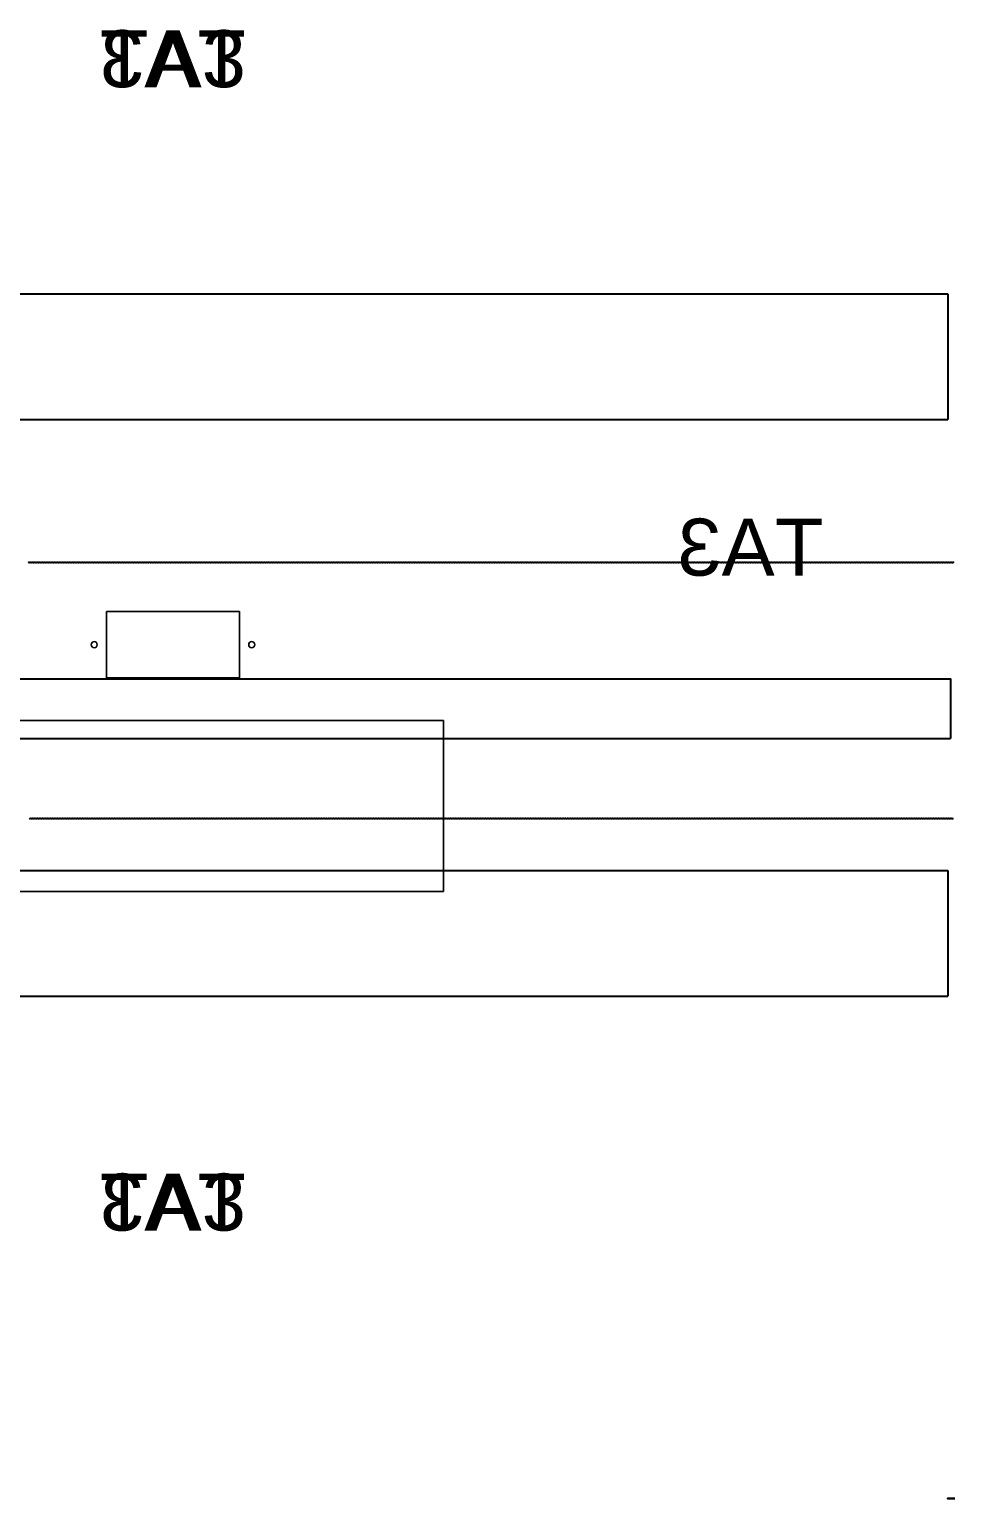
# Model space of a CAD drawing. Header units: millimetres. Extents: x 697 to 6293, y 537 to 2635.
# Drawn here: x 3190.8 to 3467, y 1661.9 to 2101.2 of the extents above; entities that cross this region are included whole.
import ezdxf
from ezdxf.enums import TextEntityAlignment as Align

# ---------------------------------------------------------------- set-up
doc = ezdxf.new("R2010")
doc.units = ezdxf.units.MM
doc.styles.get("Standard").update_dxf_attribs({"font": 'arial.ttf'})

# ---------------------------------------------------------------- blocks, each defined once
blk = doc.blocks.new('DD20113612')
blk.add_attdef('A', text='', height=0.03).set_placement((0.4525, 0.156, 0.012), align=Align.MIDDLE_CENTER)
blk = doc.blocks.new('DD20313612')
at = {"color": 0, "linetype": 'Continuous', "lineweight": 0}
for p, q in [((0.4175, 0.164, 0.012), (0.4175, 0.129, 0.012)), ((0.4875, 0.164, 0.012), (0.4175, 0.164, 0.012)), ((0.4875, 0.129, 0.012), (0.4875, 0.164, 0.012)), ((0.4175, 0.129, 0.012), (0.4875, 0.129, 0.012)), ((0.595, 0.1065, 0.012), (0.31, 0.1065, 0.012)), ((0.31, 0.1065, 0.012), (0.31, 0.0165, 0.012)), ((0.595, 0.0165, 0.012), (0.595, 0.1065, 0.012)), ((0.31, 0.0165, 0.012), (0.595, 0.0165, 0.012))]:
    blk.add_line(p, q, dxfattribs=at)
for centre, start, end in [((0.411, 0.1465, 0.012), 0, 180), ((0.494, 0.1465, 0.012), 0, 180), ((0.411, 0.1465, 0.012), 180, 0), ((0.494, 0.1465, 0.012), 180, 0)]:
    blk.add_arc(centre, 0.00159, start, end, dxfattribs=at)
blk.add_attdef('A', text='', height=0.03).set_placement((0.14835, 0.19784, 0.015), align=Align.MIDDLE_CENTER)

msp = doc.modelspace()

# ---------------------------------------------------------------- linework, layer by layer
at = {"color": 6}
for p, q in [((2997.43, 2022.06, 795065.39), (3465.56, 2022.06, 795065.39)), ((3465.56, 2022.06, 795065.39), (3465.56, 1984.52, 795065.39)), ((2997.43, 1984.52, 795065.39), (3465.56, 1984.52, 795065.39)), ((2997.43, 1849.68, 795065.39), (3465.56, 1849.68, 795065.39)), ((3465.56, 1849.68, 795065.39), (3465.56, 1812.14, 795065.39)), ((2997.43, 1812.14, 795065.39), (3465.56, 1812.14, 795065.39))]:
    msp.add_line(p, q, dxfattribs=at)
at = {"color": 3}
for points in [[(3467.44, 1941.67, 0.520567), (3466.94, 1941.67, 0.520567), (3466.44, 1941.67, 0.520567), (3465.94, 1941.67, 0.520567), (3465.44, 1941.67, 0.520567), (3464.94, 1941.67, 0.520567), (3464.44, 1941.67, 0.520567), (3463.94, 1941.67, 0.520567), (3463.44, 1941.67, 0.520567), (3462.94, 1941.67, 0.520567), (3462.44, 1941.67, 0.520567), (3461.94, 1941.67, 0.520567), (3461.44, 1941.67, 0.520567), (3460.94, 1941.67, 0.520567), (3460.44, 1941.67, 0.520567), (3459.94, 1941.67, 0.520567), (3459.44, 1941.67, 0.520567), (3458.94, 1941.67, 0.520567), (3458.44, 1941.67, 0.520567), (3457.94, 1941.67, 0.520567), (3457.44, 1941.67, 0.520567), (3456.94, 1941.67, 0.520567), (3456.44, 1941.67, 0.520567), (3455.94, 1941.67, 0.520567), (3455.44, 1941.67, 0.520567), (3454.94, 1941.67, 0.520567), (3454.44, 1941.67, 0.520567), (3453.94, 1941.67, 0.520567), (3453.44, 1941.67, 0.520567), (3452.94, 1941.67, 0.520567), (3452.44, 1941.67, 0.520567), (3451.94, 1941.67, 0.520567), (3451.44, 1941.67, 0.520567), (3450.94, 1941.67, 0.520567), (3450.44, 1941.67, 0.520567), (3449.94, 1941.67, 0.520567), (3449.44, 1941.67, 0.520567), (3448.94, 1941.67, 0.520567), (3448.44, 1941.67, 0.520567), (3447.94, 1941.67, 0.520567), (3447.44, 1941.67, 0.520567), (3446.94, 1941.67, 0.520567), (3446.44, 1941.67, 0.520567), (3445.94, 1941.67, 0.520567), (3445.44, 1941.67, 0.520567), (3444.94, 1941.67, 0.520567), (3444.44, 1941.67, 0.520567), (3443.94, 1941.67, 0.520567), (3443.44, 1941.67, 0.520567), (3442.94, 1941.67, 0.520567), (3442.44, 1941.67, 0.520567), (3441.94, 1941.67, 0.520567), (3441.44, 1941.67, 0.520567), (3440.94, 1941.67, 0.520567), (3440.44, 1941.67, 0.520567), (3439.94, 1941.67, 0.520567), (3439.44, 1941.67, 0.520567), (3438.94, 1941.67, 0.520567), (3438.44, 1941.67, 0.520567), (3437.94, 1941.67, 0.520567), (3437.44, 1941.67, 0.520567), (3436.94, 1941.67, 0.520567), (3436.44, 1941.67, 0.520567), (3435.94, 1941.67, 0.520567), (3435.44, 1941.67, 0.520567), (3434.94, 1941.67, 0.520567), (3434.44, 1941.67, 0.520567), (3433.94, 1941.67, 0.520567), (3433.44, 1941.67, 0.520567), (3432.94, 1941.67, 0.520567), (3432.44, 1941.67, 0.520567), (3431.94, 1941.67, 0.520567), (3431.44, 1941.67, 0.520567), (3430.94, 1941.67, 0.520567), (3430.44, 1941.67, 0.520567), (3429.94, 1941.67, 0.520567), (3429.44, 1941.67, 0.520567), (3428.94, 1941.67, 0.520567), (3428.44, 1941.67, 0.520567), (3427.94, 1941.67, 0.520567), (3427.44, 1941.67, 0.520567), (3426.94, 1941.67, 0.520567), (3426.44, 1941.67, 0.520567), (3425.94, 1941.67, 0.520567), (3425.44, 1941.67, 0.520567), (3424.94, 1941.67, 0.520567), (3424.44, 1941.67, 0.520567), (3423.94, 1941.67, 0.520567), (3423.44, 1941.67, 0.520567), (3422.94, 1941.67, 0.520567), (3422.44, 1941.67, 0.520567), (3421.94, 1941.67, 0.520567), (3421.44, 1941.67, 0.520567), (3420.94, 1941.67, 0.520567), (3420.44, 1941.67, 0.520567), (3419.94, 1941.67, 0.520567), (3419.44, 1941.67, 0.520567), (3418.94, 1941.67, 0.520567), (3418.44, 1941.67, 0.520567), (3417.94, 1941.67, 0.520567), (3417.44, 1941.67, 0.520567), (3416.94, 1941.67, 0.520567), (3416.44, 1941.67, 0.520567), (3415.94, 1941.67, 0.520567), (3415.44, 1941.67, 0.520567), (3414.94, 1941.67, 0.520567), (3414.44, 1941.67, 0.520567), (3413.94, 1941.67, 0.520567), (3413.44, 1941.67, 0.520567), (3412.94, 1941.67, 0.520567), (3412.44, 1941.67, 0.520567), (3411.94, 1941.67, 0.520567), (3411.44, 1941.67, 0.520567), (3410.94, 1941.67, 0.520567), (3410.44, 1941.67, 0.520567), (3409.94, 1941.67, 0.520567), (3409.44, 1941.67, 0.520567), (3408.94, 1941.67, 0.520567), (3408.44, 1941.67, 0.520567), (3407.94, 1941.67, 0.520567), (3407.44, 1941.67, 0.520567), (3406.94, 1941.67, 0.520567), (3406.44, 1941.67, 0.520567), (3405.94, 1941.67, 0.520567), (3405.44, 1941.67, 0.520567), (3404.94, 1941.67, 0.520567), (3404.44, 1941.67, 0.520567), (3403.94, 1941.67, 0.520567), (3403.44, 1941.67, 0.520567), (3402.94, 1941.67, 0.520567), (3402.44, 1941.67, 0.520567), (3401.94, 1941.67, 0.520567), (3401.44, 1941.67, 0.520567), (3400.94, 1941.67, 0.520567), (3400.44, 1941.67, 0.520567), (3399.94, 1941.67, 0.520567), (3399.44, 1941.67, 0.520567), (3398.94, 1941.67, 0.520567), (3398.44, 1941.67, 0.520567), (3397.94, 1941.67, 0.520567), (3397.44, 1941.67, 0.520567), (3396.94, 1941.67, 0.520567), (3396.44, 1941.67, 0.520567), (3395.94, 1941.67, 0.520567), (3395.44, 1941.67, 0.520567), (3394.94, 1941.67, 0.520567), (3394.44, 1941.67, 0.520567), (3393.94, 1941.67, 0.520567), (3393.44, 1941.67, 0.520567), (3392.94, 1941.67, 0.520567), (3392.44, 1941.67, 0.520567), (3391.94, 1941.67, 0.520567), (3391.44, 1941.67, 0.520567), (3390.94, 1941.67, 0.520567), (3390.44, 1941.67, 0.520567), (3389.94, 1941.67, 0.520567), (3389.44, 1941.67, 0.520567), (3388.94, 1941.67, 0.520567), (3388.44, 1941.67, 0.520567), (3387.94, 1941.67, 0.520567), (3387.44, 1941.67, 0.520567), (3386.94, 1941.67, 0.520567), (3386.44, 1941.67, 0.520567), (3385.94, 1941.67, 0.520567), (3385.44, 1941.67, 0.520567), (3384.94, 1941.67, 0.520567), (3384.44, 1941.67, 0.520567), (3383.94, 1941.67, 0.520567), (3383.44, 1941.67, 0.520567), (3382.94, 1941.67, 0.520567), (3382.44, 1941.67, 0.520567), (3381.94, 1941.67, 0.520567), (3381.44, 1941.67, 0.520567), (3380.94, 1941.67, 0.520567), (3380.44, 1941.67, 0.520567), (3379.94, 1941.67, 0.520567), (3379.44, 1941.67, 0.520567), (3378.94, 1941.67, 0.520567), (3378.44, 1941.67, 0.520567), (3377.94, 1941.67, 0.520567), (3377.44, 1941.67, 0.520567), (3376.94, 1941.67, 0.520567), (3376.44, 1941.67, 0.520567), (3375.94, 1941.67, 0.520567), (3375.44, 1941.67, 0.520567), (3374.94, 1941.67, 0.520567), (3374.44, 1941.67, 0.520567), (3373.94, 1941.67, 0.520567), (3373.44, 1941.67, 0.520567), (3372.94, 1941.67, 0.520567), (3372.44, 1941.67, 0.520567), (3371.94, 1941.67, 0.520567), (3371.44, 1941.67, 0.520567), (3370.94, 1941.67, 0.520567), (3370.44, 1941.67, 0.520567), (3369.94, 1941.67, 0.520567), (3369.44, 1941.67, 0.520567), (3368.94, 1941.67, 0.520567), (3368.44, 1941.67, 0.520567), (3367.94, 1941.67, 0.520567), (3367.44, 1941.67, 0.520567), (3366.94, 1941.67, 0.520567), (3366.44, 1941.67, 0.520567), (3365.94, 1941.67, 0.520567), (3365.44, 1941.67, 0.520567), (3364.94, 1941.67, 0.520567), (3364.44, 1941.67, 0.520567), (3363.94, 1941.67, 0.520567), (3363.44, 1941.67, 0.520567), (3362.94, 1941.67, 0.520567), (3362.44, 1941.67, 0.520567), (3361.94, 1941.67, 0.520567), (3361.44, 1941.67, 0.520567), (3360.94, 1941.67, 0.520567), (3360.44, 1941.67, 0.520567), (3359.94, 1941.67, 0.520567), (3359.44, 1941.67, 0.520567), (3358.94, 1941.67, 0.520567), (3358.44, 1941.67, 0.520567), (3357.94, 1941.67, 0.520567), (3357.44, 1941.67, 0.520567), (3356.94, 1941.67, 0.520567), (3356.44, 1941.67, 0.520567), (3355.94, 1941.67, 0.520567), (3355.44, 1941.67, 0.520567), (3354.94, 1941.67, 0.520567), (3354.44, 1941.67, 0.520567), (3353.94, 1941.67, 0.520567), (3353.44, 1941.67, 0.520567), (3352.94, 1941.67, 0.520567), (3352.44, 1941.67, 0.520567), (3351.94, 1941.67, 0.520567), (3351.44, 1941.67, 0.520567), (3350.94, 1941.67, 0.520567), (3350.44, 1941.67, 0.520567), (3349.94, 1941.67, 0.520567), (3349.44, 1941.67, 0.520567), (3348.94, 1941.67, 0.520567), (3348.44, 1941.67, 0.520567), (3347.94, 1941.67, 0.520567), (3347.44, 1941.67, 0.520567), (3346.94, 1941.67, 0.520567), (3346.44, 1941.67, 0.520567), (3345.94, 1941.67, 0.520567), (3345.44, 1941.67, 0.520567), (3344.94, 1941.67, 0.520567), (3344.44, 1941.67, 0.520567), (3343.94, 1941.67, 0.520567), (3343.44, 1941.67, 0.520567), (3342.94, 1941.67, 0.520567), (3342.44, 1941.67, 0.520567), (3341.94, 1941.67, 0.520567), (3341.44, 1941.67, 0.520567), (3340.94, 1941.67, 0.520567), (3340.44, 1941.67, 0.520567), (3339.94, 1941.67, 0.520567), (3339.44, 1941.67, 0.520567), (3338.94, 1941.67, 0.520567), (3338.44, 1941.67, 0.520567), (3337.94, 1941.67, 0.520567), (3337.44, 1941.67, 0.520567), (3336.94, 1941.67, 0.520567), (3336.44, 1941.67, 0.520567), (3335.94, 1941.67, 0.520567), (3335.44, 1941.67, 0.520567), (3334.94, 1941.67, 0.520567), (3334.44, 1941.67, 0.520567), (3333.94, 1941.67, 0.520567), (3333.44, 1941.67, 0.520567), (3332.94, 1941.67, 0.520567), (3332.44, 1941.67, 0.520567), (3331.94, 1941.67, 0.520567), (3331.44, 1941.67, 0.520567), (3330.94, 1941.67, 0.520567), (3330.44, 1941.67, 0.520567), (3329.94, 1941.67, 0.520567), (3329.44, 1941.67, 0.520567), (3328.94, 1941.67, 0.520567), (3328.44, 1941.67, 0.520567), (3327.94, 1941.67, 0.520567), (3327.44, 1941.67, 0.520567), (3326.94, 1941.67, 0.520567), (3326.44, 1941.67, 0.520567), (3325.94, 1941.67, 0.520567), (3325.44, 1941.67, 0.520567), (3324.94, 1941.67, 0.520567), (3324.44, 1941.67, 0.520567), (3323.94, 1941.67, 0.520567), (3323.44, 1941.67, 0.520567), (3322.94, 1941.67, 0.520567), (3322.44, 1941.67, 0.520567), (3321.94, 1941.67, 0.520567), (3321.44, 1941.67, 0.520567), (3320.94, 1941.67, 0.520567), (3320.44, 1941.67, 0.520567), (3319.94, 1941.67, 0.520567), (3319.44, 1941.67, 0.520567), (3318.94, 1941.67, 0.520567), (3318.44, 1941.67, 0.520567), (3317.94, 1941.67, 0.520567), (3317.44, 1941.67, 0.520567), (3316.94, 1941.67, 0.520567), (3316.44, 1941.67, 0.520567), (3315.94, 1941.67, 0.520567), (3315.44, 1941.67, 0.520567), (3314.94, 1941.67, 0.520567), (3314.44, 1941.67, 0.520567), (3313.94, 1941.67, 0.520567), (3313.44, 1941.67, 0.520567), (3312.94, 1941.67, 0.520567), (3312.44, 1941.67, 0.520567), (3311.94, 1941.67, 0.520567), (3311.44, 1941.67, 0.520567), (3310.94, 1941.67, 0.520567), (3310.44, 1941.67, 0.520567), (3309.94, 1941.67, 0.520567), (3309.44, 1941.67, 0.520567), (3308.94, 1941.67, 0.520567), (3308.44, 1941.67, 0.520567), (3307.94, 1941.67, 0.520567), (3307.44, 1941.67, 0.520567), (3306.94, 1941.67, 0.520567), (3306.44, 1941.67, 0.520567), (3305.94, 1941.67, 0.520567), (3305.44, 1941.67, 0.520567), (3304.94, 1941.67, 0.520567), (3304.44, 1941.67, 0.520567), (3303.94, 1941.67, 0.520567), (3303.44, 1941.67, 0.520567), (3302.94, 1941.67, 0.520567), (3302.44, 1941.67, 0.520567), (3301.94, 1941.67, 0.520567), (3301.44, 1941.67, 0.520567), (3300.94, 1941.67, 0.520567), (3300.44, 1941.67, 0.520567), (3299.94, 1941.67, 0.520567), (3299.44, 1941.67, 0.520567), (3298.94, 1941.67, 0.520567), (3298.44, 1941.67, 0.520567), (3297.94, 1941.67, 0.520567), (3297.44, 1941.67, 0.520567), (3296.94, 1941.67, 0.520567), (3296.44, 1941.67, 0.520567), (3295.94, 1941.67, 0.520567), (3295.44, 1941.67, 0.520567), (3294.94, 1941.67, 0.520567), (3294.44, 1941.67, 0.520567), (3293.94, 1941.67, 0.520567), (3293.44, 1941.67, 0.520567), (3292.94, 1941.67, 0.520567), (3292.44, 1941.67, 0.520567), (3291.94, 1941.67, 0.520567), (3291.44, 1941.67, 0.520567), (3290.94, 1941.67, 0.520567), (3290.44, 1941.67, 0.520567), (3289.94, 1941.67, 0.520567), (3289.44, 1941.67, 0.520567), (3288.94, 1941.67, 0.520567), (3288.44, 1941.67, 0.520567), (3287.94, 1941.67, 0.520567), (3287.44, 1941.67, 0.520567), (3286.94, 1941.67, 0.520567), (3286.44, 1941.67, 0.520567), (3285.94, 1941.67, 0.520567), (3285.44, 1941.67, 0.520567), (3284.94, 1941.67, 0.520567), (3284.44, 1941.67, 0.520567), (3283.94, 1941.67, 0.520567), (3283.44, 1941.67, 0.520567), (3282.94, 1941.67, 0.520567), (3282.44, 1941.67, 0.520567), (3281.94, 1941.67, 0.520567), (3281.44, 1941.67, 0.520567), (3280.94, 1941.67, 0.520567), (3280.44, 1941.67, 0.520567), (3279.94, 1941.67, 0.520567), (3279.44, 1941.67, 0.520567), (3278.94, 1941.67, 0.520567), (3278.44, 1941.67, 0.520567), (3277.94, 1941.67, 0.520567), (3277.44, 1941.67, 0.520567), (3276.94, 1941.67, 0.520567), (3276.44, 1941.67, 0.520567), (3275.94, 1941.67, 0.520567), (3275.44, 1941.67, 0.520567), (3274.94, 1941.67, 0.520567), (3274.44, 1941.67, 0.520567), (3273.94, 1941.67, 0.520567), (3273.44, 1941.67, 0.520567), (3272.94, 1941.67, 0.520567), (3272.44, 1941.67, 0.520567), (3271.94, 1941.67, 0.520567), (3271.44, 1941.67, 0.520567), (3270.94, 1941.67, 0.520567), (3270.44, 1941.67, 0.520567), (3269.94, 1941.67, 0.520567), (3269.44, 1941.67, 0.520567), (3268.94, 1941.67, 0.520567), (3268.44, 1941.67, 0.520567), (3267.94, 1941.67, 0.520567), (3267.44, 1941.67, 0.520567), (3266.94, 1941.67, 0.520567), (3266.44, 1941.67, 0.520567), (3265.94, 1941.67, 0.520567), (3265.44, 1941.67, 0.520567), (3264.94, 1941.67, 0.520567), (3264.44, 1941.67, 0.520567), (3263.94, 1941.67, 0.520567), (3263.44, 1941.67, 0.520567), (3262.94, 1941.67, 0.520567), (3262.44, 1941.67, 0.520567), (3261.94, 1941.67, 0.520567), (3261.44, 1941.67, 0.520567), (3260.94, 1941.67, 0.520567), (3260.44, 1941.67, 0.520567), (3259.94, 1941.67, 0.520567), (3259.44, 1941.67, 0.520567), (3258.94, 1941.67, 0.520567), (3258.44, 1941.67, 0.520567), (3257.94, 1941.67, 0.520567), (3257.44, 1941.67, 0.520567), (3256.94, 1941.67, 0.520567), (3256.44, 1941.67, 0.520567), (3255.94, 1941.67, 0.520567), (3255.44, 1941.67, 0.520567), (3254.94, 1941.67, 0.520567), (3254.44, 1941.67, 0.520567), (3253.94, 1941.67, 0.520567), (3253.44, 1941.67, 0.520567), (3252.94, 1941.67, 0.520567), (3252.44, 1941.67, 0.520567), (3251.94, 1941.67, 0.520567), (3251.44, 1941.67, 0.520567), (3250.94, 1941.67, 0.520567), (3250.44, 1941.67, 0.520567), (3249.94, 1941.67, 0.520567), (3249.44, 1941.67, 0.520567), (3248.94, 1941.67, 0.520567), (3248.44, 1941.67, 0.520567), (3247.94, 1941.67, 0.520567), (3247.44, 1941.67, 0.520567), (3246.94, 1941.67, 0.520567), (3246.44, 1941.67, 0.520567), (3245.94, 1941.67, 0.520567), (3245.44, 1941.67, 0.520567), (3244.94, 1941.67, 0.520567), (3244.44, 1941.67, 0.520567), (3243.94, 1941.67, 0.520567), (3243.44, 1941.67, 0.520567), (3242.94, 1941.67, 0.520567), (3242.44, 1941.67, 0.520567), (3241.94, 1941.67, 0.520567), (3241.44, 1941.67, 0.520567), (3240.94, 1941.67, 0.520567), (3240.44, 1941.67, 0.520567), (3239.94, 1941.67, 0.520567), (3239.44, 1941.67, 0.520567), (3238.94, 1941.67, 0.520567), (3238.44, 1941.67, 0.520567), (3237.94, 1941.67, 0.520567), (3237.44, 1941.67, 0.520567), (3236.94, 1941.67, 0.520567), (3236.44, 1941.67, 0.520567), (3235.94, 1941.67, 0.520567), (3235.44, 1941.67, 0.520567), (3234.94, 1941.67, 0.520567), (3234.44, 1941.67, 0.520567), (3233.94, 1941.67, 0.520567), (3233.44, 1941.67, 0.520567), (3232.94, 1941.67, 0.520567), (3232.44, 1941.67, 0.520567), (3231.94, 1941.67, 0.520567), (3231.44, 1941.67, 0.520567), (3230.94, 1941.67, 0.520567), (3230.44, 1941.67, 0.520567), (3229.94, 1941.67, 0.520567), (3229.44, 1941.67, 0.520567), (3228.94, 1941.67, 0.520567), (3228.44, 1941.67, 0.520567), (3227.94, 1941.67, 0.520567), (3227.44, 1941.67, 0.520567), (3226.94, 1941.67, 0.520567), (3226.44, 1941.67, 0.520567), (3225.94, 1941.67, 0.520567), (3225.44, 1941.67, 0.520567), (3224.94, 1941.67, 0.520567), (3224.44, 1941.67, 0.520567), (3223.94, 1941.67, 0.520567), (3223.44, 1941.67, 0.520567), (3222.94, 1941.67, 0.520567), (3222.44, 1941.67, 0.520567), (3221.94, 1941.67, 0.520567), (3221.44, 1941.67, 0.520567), (3220.94, 1941.67, 0.520567), (3220.44, 1941.67, 0.520567), (3219.94, 1941.67, 0.520567), (3219.44, 1941.67, 0.520567), (3218.94, 1941.67, 0.520567), (3218.44, 1941.67, 0.520567), (3217.94, 1941.67, 0.520567), (3217.44, 1941.67, 0.520567), (3216.94, 1941.67, 0.520567), (3216.44, 1941.67, 0.520567), (3215.94, 1941.67, 0.520567), (3215.44, 1941.67, 0.520567), (3214.94, 1941.67, 0.520567), (3214.44, 1941.67, 0.520567), (3213.94, 1941.67, 0.520567), (3213.44, 1941.67, 0.520567), (3212.94, 1941.67, 0.520567), (3212.44, 1941.67, 0.520567), (3211.94, 1941.67, 0.520567), (3211.44, 1941.67, 0.520567), (3210.94, 1941.67, 0.520567), (3210.44, 1941.67, 0.520567), (3209.94, 1941.67, 0.520567), (3209.44, 1941.67, 0.520567), (3208.94, 1941.67, 0.520567), (3208.44, 1941.67, 0.520567), (3207.94, 1941.67, 0.520567), (3207.44, 1941.67, 0.520567), (3206.94, 1941.67, 0.520567), (3206.44, 1941.67, 0.520567), (3205.94, 1941.67, 0.520567), (3205.44, 1941.67, 0.520567), (3204.94, 1941.67, 0.520567), (3204.44, 1941.67, 0.520567), (3203.94, 1941.67, 0.520567), (3203.44, 1941.67, 0.520567), (3202.94, 1941.67, 0.520567), (3202.44, 1941.67, 0.520567), (3201.94, 1941.67, 0.520567), (3201.44, 1941.67, 0.520567), (3200.94, 1941.67, 0.520567), (3200.44, 1941.67, 0.520567), (3199.94, 1941.67, 0.520567), (3199.44, 1941.67, 0.520567), (3198.94, 1941.67, 0.520567), (3198.44, 1941.67, 0.520567), (3197.94, 1941.67, 0.520567), (3197.44, 1941.67, 0.520567), (3196.94, 1941.67, 0.520567), (3196.44, 1941.67, 0.520567), (3195.94, 1941.67, 0.520567), (3195.44, 1941.67, 0.520567), (3194.94, 1941.67, 0.520567), (3194.44, 1941.67, 0.520567), (3193.94, 1941.67, 0.520567), (3193.44, 1941.67, 0.520567), (3192.94, 1941.67, 0.520567), (3192.44, 1941.67, 0.520567), (3191.94, 1941.67, 0.520567), (3191.44, 1941.67, 0.520567), (3190.94, 1941.67, 0.520567), (3190.44, 1941.67, 0.520567)], [(3190.69, 1865.35, 0.520567), (3191.19, 1865.35, 0.520567), (3191.69, 1865.35, 0.520567), (3192.19, 1865.35, 0.520567), (3192.69, 1865.35, 0.520567), (3193.19, 1865.35, 0.520567), (3193.69, 1865.35, 0.520567), (3194.19, 1865.35, 0.520567), (3194.69, 1865.35, 0.520567), (3195.19, 1865.35, 0.520567), (3195.69, 1865.35, 0.520567), (3196.19, 1865.35, 0.520567), (3196.69, 1865.35, 0.520567), (3197.19, 1865.35, 0.520567), (3197.69, 1865.35, 0.520567), (3198.19, 1865.35, 0.520567), (3198.69, 1865.35, 0.520567), (3199.19, 1865.35, 0.520567), (3199.69, 1865.35, 0.520567), (3200.19, 1865.35, 0.520567), (3200.69, 1865.35, 0.520567), (3201.19, 1865.35, 0.520567), (3201.69, 1865.35, 0.520567), (3202.19, 1865.35, 0.520567), (3202.69, 1865.35, 0.520567), (3203.19, 1865.35, 0.520567), (3203.69, 1865.35, 0.520567), (3204.19, 1865.35, 0.520567), (3204.69, 1865.35, 0.520567), (3205.19, 1865.35, 0.520567), (3205.69, 1865.35, 0.520567), (3206.19, 1865.35, 0.520567), (3206.69, 1865.35, 0.520567), (3207.19, 1865.35, 0.520567), (3207.69, 1865.35, 0.520567), (3208.19, 1865.35, 0.520567), (3208.69, 1865.35, 0.520567), (3209.19, 1865.35, 0.520567), (3209.69, 1865.35, 0.520567), (3210.19, 1865.35, 0.520567), (3210.69, 1865.35, 0.520567), (3211.19, 1865.35, 0.520567), (3211.69, 1865.35, 0.520567), (3212.19, 1865.35, 0.520567), (3212.69, 1865.35, 0.520567), (3213.19, 1865.35, 0.520567), (3213.69, 1865.35, 0.520567), (3214.19, 1865.35, 0.520567), (3214.69, 1865.35, 0.520567), (3215.19, 1865.35, 0.520567), (3215.69, 1865.35, 0.520567), (3216.19, 1865.35, 0.520567), (3216.69, 1865.35, 0.520567), (3217.19, 1865.35, 0.520567), (3217.69, 1865.35, 0.520567), (3218.19, 1865.35, 0.520567), (3218.69, 1865.35, 0.520567), (3219.19, 1865.35, 0.520567), (3219.69, 1865.35, 0.520567), (3220.19, 1865.35, 0.520567), (3220.69, 1865.35, 0.520567), (3221.19, 1865.35, 0.520567), (3221.69, 1865.35, 0.520567), (3222.19, 1865.35, 0.520567), (3222.69, 1865.35, 0.520567), (3223.19, 1865.35, 0.520567), (3223.69, 1865.35, 0.520567), (3224.19, 1865.35, 0.520567), (3224.69, 1865.35, 0.520567), (3225.19, 1865.35, 0.520567), (3225.69, 1865.35, 0.520567), (3226.19, 1865.35, 0.520567), (3226.69, 1865.35, 0.520567), (3227.19, 1865.35, 0.520567), (3227.69, 1865.35, 0.520567), (3228.19, 1865.35, 0.520567), (3228.69, 1865.35, 0.520567), (3229.19, 1865.35, 0.520567), (3229.69, 1865.35, 0.520567), (3230.19, 1865.35, 0.520567), (3230.69, 1865.35, 0.520567), (3231.19, 1865.35, 0.520567), (3231.69, 1865.35, 0.520567), (3232.19, 1865.35, 0.520567), (3232.69, 1865.35, 0.520567), (3233.19, 1865.35, 0.520567), (3233.69, 1865.35, 0.520567), (3234.19, 1865.35, 0.520567), (3234.69, 1865.35, 0.520567), (3235.19, 1865.35, 0.520567), (3235.69, 1865.35, 0.520567), (3236.19, 1865.35, 0.520567), (3236.69, 1865.35, 0.520567), (3237.19, 1865.35, 0.520567), (3237.69, 1865.35, 0.520567), (3238.19, 1865.35, 0.520567), (3238.69, 1865.35, 0.520567), (3239.19, 1865.35, 0.520567), (3239.69, 1865.35, 0.520567), (3240.19, 1865.35, 0.520567), (3240.69, 1865.35, 0.520567), (3241.19, 1865.35, 0.520567), (3241.69, 1865.35, 0.520567), (3242.19, 1865.35, 0.520567), (3242.69, 1865.35, 0.520567), (3243.19, 1865.35, 0.520567), (3243.69, 1865.35, 0.520567), (3244.19, 1865.35, 0.520567), (3244.69, 1865.35, 0.520567), (3245.19, 1865.35, 0.520567), (3245.69, 1865.35, 0.520567), (3246.19, 1865.35, 0.520567), (3246.69, 1865.35, 0.520567), (3247.19, 1865.35, 0.520567), (3247.69, 1865.35, 0.520567), (3248.19, 1865.35, 0.520567), (3248.69, 1865.35, 0.520567), (3249.19, 1865.35, 0.520567), (3249.69, 1865.35, 0.520567), (3250.19, 1865.35, 0.520567), (3250.69, 1865.35, 0.520567), (3251.19, 1865.35, 0.520567), (3251.69, 1865.35, 0.520567), (3252.19, 1865.35, 0.520567), (3252.69, 1865.35, 0.520567), (3253.19, 1865.35, 0.520567), (3253.69, 1865.35, 0.520567), (3254.19, 1865.35, 0.520567), (3254.69, 1865.35, 0.520567), (3255.19, 1865.35, 0.520567), (3255.69, 1865.35, 0.520567), (3256.19, 1865.35, 0.520567), (3256.69, 1865.35, 0.520567), (3257.19, 1865.35, 0.520567), (3257.69, 1865.35, 0.520567), (3258.19, 1865.35, 0.520567), (3258.69, 1865.35, 0.520567), (3259.19, 1865.35, 0.520567), (3259.69, 1865.35, 0.520567), (3260.19, 1865.35, 0.520567), (3260.69, 1865.35, 0.520567), (3261.19, 1865.35, 0.520567), (3261.69, 1865.35, 0.520567), (3262.19, 1865.35, 0.520567), (3262.69, 1865.35, 0.520567), (3263.19, 1865.35, 0.520567), (3263.69, 1865.35, 0.520567), (3264.19, 1865.35, 0.520567), (3264.69, 1865.35, 0.520567), (3265.19, 1865.35, 0.520567), (3265.69, 1865.35, 0.520567), (3266.19, 1865.35, 0.520567), (3266.69, 1865.35, 0.520567), (3267.19, 1865.35, 0.520567), (3267.69, 1865.35, 0.520567), (3268.19, 1865.35, 0.520567), (3268.69, 1865.35, 0.520567), (3269.19, 1865.35, 0.520567), (3269.69, 1865.35, 0.520567), (3270.19, 1865.35, 0.520567), (3270.69, 1865.35, 0.520567), (3271.19, 1865.35, 0.520567), (3271.69, 1865.35, 0.520567), (3272.19, 1865.35, 0.520567), (3272.69, 1865.35, 0.520567), (3273.19, 1865.35, 0.520567), (3273.69, 1865.35, 0.520567), (3274.19, 1865.35, 0.520567), (3274.69, 1865.35, 0.520567), (3275.19, 1865.35, 0.520567), (3275.69, 1865.35, 0.520567), (3276.19, 1865.35, 0.520567), (3276.69, 1865.35, 0.520567), (3277.19, 1865.35, 0.520567), (3277.69, 1865.35, 0.520567), (3278.19, 1865.35, 0.520567), (3278.69, 1865.35, 0.520567), (3279.19, 1865.35, 0.520567), (3279.69, 1865.35, 0.520567), (3280.19, 1865.35, 0.520567), (3280.69, 1865.35, 0.520567), (3281.19, 1865.35, 0.520567), (3281.69, 1865.35, 0.520567), (3282.19, 1865.35, 0.520567), (3282.69, 1865.35, 0.520567), (3283.19, 1865.35, 0.520567), (3283.69, 1865.35, 0.520567), (3284.19, 1865.35, 0.520567), (3284.69, 1865.35, 0.520567), (3285.19, 1865.35, 0.520567), (3285.69, 1865.35, 0.520567), (3286.19, 1865.35, 0.520567), (3286.69, 1865.35, 0.520567), (3287.19, 1865.35, 0.520567), (3287.69, 1865.35, 0.520567), (3288.19, 1865.35, 0.520567), (3288.69, 1865.35, 0.520567), (3289.19, 1865.35, 0.520567), (3289.69, 1865.35, 0.520567), (3290.19, 1865.35, 0.520567), (3290.69, 1865.35, 0.520567), (3291.19, 1865.35, 0.520567), (3291.69, 1865.35, 0.520567), (3292.19, 1865.35, 0.520567), (3292.69, 1865.35, 0.520567), (3293.19, 1865.35, 0.520567), (3293.69, 1865.35, 0.520567), (3294.19, 1865.35, 0.520567), (3294.69, 1865.35, 0.520567), (3295.19, 1865.35, 0.520567), (3295.69, 1865.35, 0.520567), (3296.19, 1865.35, 0.520567), (3296.69, 1865.35, 0.520567), (3297.19, 1865.35, 0.520567), (3297.69, 1865.35, 0.520567), (3298.19, 1865.35, 0.520567), (3298.69, 1865.35, 0.520567), (3299.19, 1865.35, 0.520567), (3299.69, 1865.35, 0.520567), (3300.19, 1865.35, 0.520567), (3300.69, 1865.35, 0.520567), (3301.19, 1865.35, 0.520567), (3301.69, 1865.35, 0.520567), (3302.19, 1865.35, 0.520567), (3302.69, 1865.35, 0.520567), (3303.19, 1865.35, 0.520567), (3303.69, 1865.35, 0.520567), (3304.19, 1865.35, 0.520567), (3304.69, 1865.35, 0.520567), (3305.19, 1865.35, 0.520567), (3305.69, 1865.35, 0.520567), (3306.19, 1865.35, 0.520567), (3306.69, 1865.35, 0.520567), (3307.19, 1865.35, 0.520567), (3307.69, 1865.35, 0.520567), (3308.19, 1865.35, 0.520567), (3308.69, 1865.35, 0.520567), (3309.19, 1865.35, 0.520567), (3309.69, 1865.35, 0.520567), (3310.19, 1865.35, 0.520567), (3310.69, 1865.35, 0.520567), (3311.19, 1865.35, 0.520567), (3311.69, 1865.35, 0.520567), (3312.19, 1865.35, 0.520567), (3312.69, 1865.35, 0.520567), (3313.19, 1865.35, 0.520567), (3313.69, 1865.35, 0.520567), (3314.19, 1865.35, 0.520567), (3314.69, 1865.35, 0.520567), (3315.19, 1865.35, 0.520567), (3315.69, 1865.35, 0.520567), (3316.19, 1865.35, 0.520567), (3316.69, 1865.35, 0.520567), (3317.19, 1865.35, 0.520567), (3317.69, 1865.35, 0.520567), (3318.19, 1865.35, 0.520567), (3318.69, 1865.35, 0.520567), (3319.19, 1865.35, 0.520567), (3319.69, 1865.35, 0.520567), (3320.19, 1865.35, 0.520567), (3320.69, 1865.35, 0.520567), (3321.19, 1865.35, 0.520567), (3321.69, 1865.35, 0.520567), (3322.19, 1865.35, 0.520567), (3322.69, 1865.35, 0.520567), (3323.19, 1865.35, 0.520567), (3323.69, 1865.35, 0.520567), (3324.19, 1865.35, 0.520567), (3324.69, 1865.35, 0.520567), (3325.19, 1865.35, 0.520567), (3325.69, 1865.35, 0.520567), (3326.19, 1865.35, 0.520567), (3326.69, 1865.35, 0.520567), (3327.19, 1865.35, 0.520567), (3327.69, 1865.35, 0.520567), (3328.19, 1865.35, 0.520567), (3328.69, 1865.35, 0.520567), (3329.19, 1865.35, 0.520567), (3329.69, 1865.35, 0.520567), (3330.19, 1865.35, 0.520567), (3330.69, 1865.35, 0.520567), (3331.19, 1865.35, 0.520567), (3331.69, 1865.35, 0.520567), (3332.19, 1865.35, 0.520567), (3332.69, 1865.35, 0.520567), (3333.19, 1865.35, 0.520567), (3333.69, 1865.35, 0.520567), (3334.19, 1865.35, 0.520567), (3334.69, 1865.35, 0.520567), (3335.19, 1865.35, 0.520567), (3335.69, 1865.35, 0.520567), (3336.19, 1865.35, 0.520567), (3336.69, 1865.35, 0.520567), (3337.19, 1865.35, 0.520567), (3337.69, 1865.35, 0.520567), (3338.19, 1865.35, 0.520567), (3338.69, 1865.35, 0.520567), (3339.19, 1865.35, 0.520567), (3339.69, 1865.35, 0.520567), (3340.19, 1865.35, 0.520567), (3340.69, 1865.35, 0.520567), (3341.19, 1865.35, 0.520567), (3341.69, 1865.35, 0.520567), (3342.19, 1865.35, 0.520567), (3342.69, 1865.35, 0.520567), (3343.19, 1865.35, 0.520567), (3343.69, 1865.35, 0.520567), (3344.19, 1865.35, 0.520567), (3344.69, 1865.35, 0.520567), (3345.19, 1865.35, 0.520567), (3345.69, 1865.35, 0.520567), (3346.19, 1865.35, 0.520567), (3346.69, 1865.35, 0.520567), (3347.19, 1865.35, 0.520567), (3347.69, 1865.35, 0.520567), (3348.19, 1865.35, 0.520567), (3348.69, 1865.35, 0.520567), (3349.19, 1865.35, 0.520567), (3349.69, 1865.35, 0.520567), (3350.19, 1865.35, 0.520567), (3350.69, 1865.35, 0.520567), (3351.19, 1865.35, 0.520567), (3351.69, 1865.35, 0.520567), (3352.19, 1865.35, 0.520567), (3352.69, 1865.35, 0.520567), (3353.19, 1865.35, 0.520567), (3353.69, 1865.35, 0.520567), (3354.19, 1865.35, 0.520567), (3354.69, 1865.35, 0.520567), (3355.19, 1865.35, 0.520567), (3355.69, 1865.35, 0.520567), (3356.19, 1865.35, 0.520567), (3356.69, 1865.35, 0.520567), (3357.19, 1865.35, 0.520567), (3357.69, 1865.35, 0.520567), (3358.19, 1865.35, 0.520567), (3358.69, 1865.35, 0.520567), (3359.19, 1865.35, 0.520567), (3359.69, 1865.35, 0.520567), (3360.19, 1865.35, 0.520567), (3360.69, 1865.35, 0.520567), (3361.19, 1865.35, 0.520567), (3361.69, 1865.35, 0.520567), (3362.19, 1865.35, 0.520567), (3362.69, 1865.35, 0.520567), (3363.19, 1865.35, 0.520567), (3363.69, 1865.35, 0.520567), (3364.19, 1865.35, 0.520567), (3364.69, 1865.35, 0.520567), (3365.19, 1865.35, 0.520567), (3365.69, 1865.35, 0.520567), (3366.19, 1865.35, 0.520567), (3366.69, 1865.35, 0.520567), (3367.19, 1865.35, 0.520567), (3367.69, 1865.35, 0.520567), (3368.19, 1865.35, 0.520567), (3368.69, 1865.35, 0.520567), (3369.19, 1865.35, 0.520567), (3369.69, 1865.35, 0.520567), (3370.19, 1865.35, 0.520567), (3370.69, 1865.35, 0.520567), (3371.19, 1865.35, 0.520567), (3371.69, 1865.35, 0.520567), (3372.19, 1865.35, 0.520567), (3372.69, 1865.35, 0.520567), (3373.19, 1865.35, 0.520567), (3373.69, 1865.35, 0.520567), (3374.19, 1865.35, 0.520567), (3374.69, 1865.35, 0.520567), (3375.19, 1865.35, 0.520567), (3375.69, 1865.35, 0.520567), (3376.19, 1865.35, 0.520567), (3376.69, 1865.35, 0.520567), (3377.19, 1865.35, 0.520567), (3377.69, 1865.35, 0.520567), (3378.19, 1865.35, 0.520567), (3378.69, 1865.35, 0.520567), (3379.19, 1865.35, 0.520567), (3379.69, 1865.35, 0.520567), (3380.19, 1865.35, 0.520567), (3380.69, 1865.35, 0.520567), (3381.19, 1865.35, 0.520567), (3381.69, 1865.35, 0.520567), (3382.19, 1865.35, 0.520567), (3382.69, 1865.35, 0.520567), (3383.19, 1865.35, 0.520567), (3383.69, 1865.35, 0.520567), (3384.19, 1865.35, 0.520567), (3384.69, 1865.35, 0.520567), (3385.19, 1865.35, 0.520567), (3385.69, 1865.35, 0.520567), (3386.19, 1865.35, 0.520567), (3386.69, 1865.35, 0.520567), (3387.19, 1865.35, 0.520567), (3387.69, 1865.35, 0.520567), (3388.19, 1865.35, 0.520567), (3388.69, 1865.35, 0.520567), (3389.19, 1865.35, 0.520567), (3389.69, 1865.35, 0.520567), (3390.19, 1865.35, 0.520567), (3390.69, 1865.35, 0.520567), (3391.19, 1865.35, 0.520567), (3391.69, 1865.35, 0.520567), (3392.19, 1865.35, 0.520567), (3392.69, 1865.35, 0.520567), (3393.19, 1865.35, 0.520567), (3393.69, 1865.35, 0.520567), (3394.19, 1865.35, 0.520567), (3394.69, 1865.35, 0.520567), (3395.19, 1865.35, 0.520567), (3395.69, 1865.35, 0.520567), (3396.19, 1865.35, 0.520567), (3396.69, 1865.35, 0.520567), (3397.19, 1865.35, 0.520567), (3397.69, 1865.35, 0.520567), (3398.19, 1865.35, 0.520567), (3398.69, 1865.35, 0.520567), (3399.19, 1865.35, 0.520567), (3399.69, 1865.35, 0.520567), (3400.19, 1865.35, 0.520567), (3400.69, 1865.35, 0.520567), (3401.19, 1865.35, 0.520567), (3401.69, 1865.35, 0.520567), (3402.19, 1865.35, 0.520567), (3402.69, 1865.35, 0.520567), (3403.19, 1865.35, 0.520567), (3403.69, 1865.35, 0.520567), (3404.19, 1865.35, 0.520567), (3404.69, 1865.35, 0.520567), (3405.19, 1865.35, 0.520567), (3405.69, 1865.35, 0.520567), (3406.19, 1865.35, 0.520567), (3406.69, 1865.35, 0.520567), (3407.19, 1865.35, 0.520567), (3407.69, 1865.35, 0.520567), (3408.19, 1865.35, 0.520567), (3408.69, 1865.35, 0.520567), (3409.19, 1865.35, 0.520567), (3409.69, 1865.35, 0.520567), (3410.19, 1865.35, 0.520567), (3410.69, 1865.35, 0.520567), (3411.19, 1865.35, 0.520567), (3411.69, 1865.35, 0.520567), (3412.19, 1865.35, 0.520567), (3412.69, 1865.35, 0.520567), (3413.19, 1865.35, 0.520567), (3413.69, 1865.35, 0.520567), (3414.19, 1865.35, 0.520567), (3414.69, 1865.35, 0.520567), (3415.19, 1865.35, 0.520567), (3415.69, 1865.35, 0.520567), (3416.19, 1865.35, 0.520567), (3416.69, 1865.35, 0.520567), (3417.19, 1865.35, 0.520567), (3417.69, 1865.35, 0.520567), (3418.19, 1865.35, 0.520567), (3418.69, 1865.35, 0.520567), (3419.19, 1865.35, 0.520567), (3419.69, 1865.35, 0.520567), (3420.19, 1865.35, 0.520567), (3420.69, 1865.35, 0.520567), (3421.19, 1865.35, 0.520567), (3421.69, 1865.35, 0.520567), (3422.19, 1865.35, 0.520567), (3422.69, 1865.35, 0.520567), (3423.19, 1865.35, 0.520567), (3423.69, 1865.35, 0.520567), (3424.19, 1865.35, 0.520567), (3424.69, 1865.35, 0.520567), (3425.19, 1865.35, 0.520567), (3425.69, 1865.35, 0.520567), (3426.19, 1865.35, 0.520567), (3426.69, 1865.35, 0.520567), (3427.19, 1865.35, 0.520567), (3427.69, 1865.35, 0.520567), (3428.19, 1865.35, 0.520567), (3428.69, 1865.35, 0.520567), (3429.19, 1865.35, 0.520567), (3429.69, 1865.35, 0.520567), (3430.19, 1865.35, 0.520567), (3430.69, 1865.35, 0.520567), (3431.19, 1865.35, 0.520567), (3431.69, 1865.35, 0.520567), (3432.19, 1865.35, 0.520567), (3432.69, 1865.35, 0.520567), (3433.19, 1865.35, 0.520567), (3433.69, 1865.35, 0.520567), (3434.19, 1865.35, 0.520567), (3434.69, 1865.35, 0.520567), (3435.19, 1865.35, 0.520567), (3435.69, 1865.35, 0.520567), (3436.19, 1865.35, 0.520567), (3436.69, 1865.35, 0.520567), (3437.19, 1865.35, 0.520567), (3437.69, 1865.35, 0.520567), (3438.19, 1865.35, 0.520567), (3438.69, 1865.35, 0.520567), (3439.19, 1865.35, 0.520567), (3439.69, 1865.35, 0.520567), (3440.19, 1865.35, 0.520567), (3440.69, 1865.35, 0.520567), (3441.19, 1865.35, 0.520567), (3441.69, 1865.35, 0.520567), (3442.19, 1865.35, 0.520567), (3442.69, 1865.35, 0.520567), (3443.19, 1865.35, 0.520567), (3443.69, 1865.35, 0.520567), (3444.19, 1865.35, 0.520567), (3444.69, 1865.35, 0.520567), (3445.19, 1865.35, 0.520567), (3445.69, 1865.35, 0.520567), (3446.19, 1865.35, 0.520567), (3446.69, 1865.35, 0.520567), (3447.19, 1865.35, 0.520567), (3447.69, 1865.35, 0.520567), (3448.19, 1865.35, 0.520567), (3448.69, 1865.35, 0.520567), (3449.19, 1865.35, 0.520567), (3449.69, 1865.35, 0.520567), (3450.19, 1865.35, 0.520567), (3450.69, 1865.35, 0.520567), (3451.19, 1865.35, 0.520567), (3451.69, 1865.35, 0.520567), (3452.19, 1865.35, 0.520567), (3452.69, 1865.35, 0.520567), (3453.19, 1865.35, 0.520567), (3453.69, 1865.35, 0.520567), (3454.19, 1865.35, 0.520567), (3454.69, 1865.35, 0.520567), (3455.19, 1865.35, 0.520567), (3455.69, 1865.35, 0.520567), (3456.19, 1865.35, 0.520567), (3456.69, 1865.35, 0.520567), (3457.19, 1865.35, 0.520567), (3457.69, 1865.35, 0.520567), (3458.19, 1865.35, 0.520567), (3458.69, 1865.35, 0.520567), (3459.19, 1865.35, 0.520567), (3459.69, 1865.35, 0.520567), (3460.19, 1865.35, 0.520567), (3460.69, 1865.35, 0.520567), (3461.19, 1865.35, 0.520567), (3461.69, 1865.35, 0.520567), (3462.19, 1865.35, 0.520567), (3462.69, 1865.35, 0.520567), (3463.19, 1865.35, 0.520567), (3463.69, 1865.35, 0.520567), (3464.19, 1865.35, 0.520567), (3464.69, 1865.35, 0.520567), (3465.19, 1865.35, 0.520567), (3465.69, 1865.35, 0.520567), (3466.19, 1865.35, 0.520567), (3466.69, 1865.35, 0.520567), (3467.19, 1865.35, 0.520567)]]:
    msp.add_lwpolyline(points, format="xyb", dxfattribs=at)
at = {"color": 4, "elevation": 795065.39}
for points in [[(3004.07, 1906.96), (3004.07, 1889.09), (3466.36, 1889.09)], [(3004.07, 1906.96), (3466.36, 1906.96), (3466.36, 1889.09)]]:
    msp.add_lwpolyline(points, dxfattribs=at)
at = {"extrusion": (0, 1, 0)}
msp.add_arc((-3470.83, -1425.76, 1661.86), 5.41, 315.7212, 44.2788, dxfattribs=at)
at = {"extrusion": (0, -1, 0)}
msp.add_arc((3470.83, -1425.76, -1661.86), 4.55, 135.7212, 224.2788, dxfattribs=at)

# ---------------------------------------------------------------- block references
at = {"xscale": 567.8997537066477, "yscale": 567.8997537066477, "zscale": 567.8997537066477}
for name, p in [('DD20113612', (2976.74, 2003.79, -1409.69)), ('DD20313612', (2976.74, 1833.99, -1409.69)), ('DD20113612', (2976.74, 1661.92, -1409.69))]:
    msp.add_blockref(name, p, dxfattribs=at).add_auto_attribs({'A': 'TA3'})
at = {"extrusion": (1.22465e-16, 2.22045e-16, -1)}
ref = msp.add_blockref('DD20113612', (-3490.69, 2003.79, 1441.84), dxfattribs=dict(at, xscale=567.8997537066477, yscale=567.8997537066477, zscale=567.8997537066477))
ref.add_attrib('A', 'TA3', dxfattribs={"extrusion": (1.22465e-16, 2.22045e-16, -1), "height": 17.037}).set_placement((-3233.72, 2092.38, 1448.65), align=Align.MIDDLE_CENTER)
ref = msp.add_blockref('DD20313612', (-3490.69, 1833.99, 1441.84), dxfattribs=dict(at, xscale=567.8997537066477, yscale=567.8997537066477, zscale=567.8997537066477))
ref.add_attrib('A', 'TA3', dxfattribs={"extrusion": (1.22465e-16, 2.22045e-16, -1), "height": 17.037}).set_placement((-3406.44, 1946.35, 1450.35), align=Align.MIDDLE_CENTER)
ref = msp.add_blockref('DD20113612', (-3490.69, 1661.92, 1441.84), dxfattribs=dict(at, xscale=567.8997537066477, yscale=567.8997537066477, zscale=567.8997537066477))
ref.add_attrib('A', 'TA3', dxfattribs={"extrusion": (1.22465e-16, 2.22045e-16, -1), "height": 17.037}).set_placement((-3233.72, 1750.51, 1448.65), align=Align.MIDDLE_CENTER)

doc.saveas('drawing.dxf')
